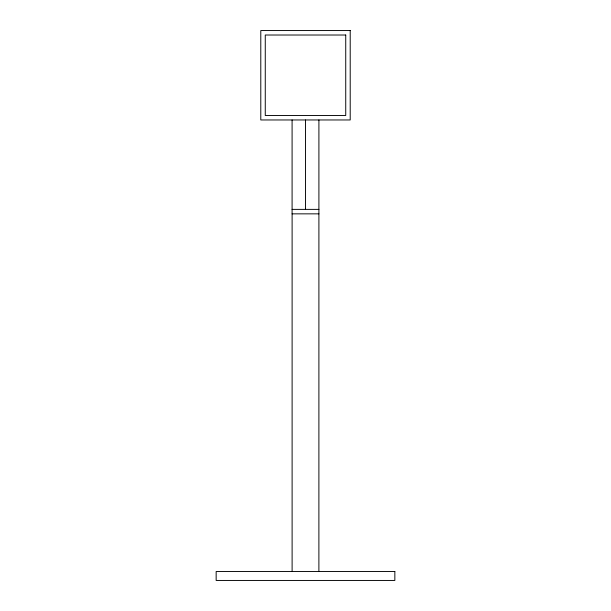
<?xml version="1.0" encoding="UTF-8"?>
<svg xmlns="http://www.w3.org/2000/svg" width="611" height="611" viewBox="0 0 611 611"><rect width="100%" height="100%" fill="white"/><g stroke="black" fill="none" stroke-linecap="round" stroke-linejoin="round"><path stroke-width="0.92" d="M292.089 209.382L318.911 209.382M292.089 119.962L292.089 213.85L318.911 213.85M318.911 119.962L318.889 571.506M305.5 119.962L305.5 209.382M292.111 213.85L292.111 571.506M350.21 30.55L260.79 30.55L260.79 119.962L350.21 119.962L350.21 30.55M345.734 35.018L265.266 35.018L265.266 115.494L345.734 115.494L345.734 35.018M394.843 571.506L216.157 571.506L216.157 580.45L394.843 580.45L394.843 571.506"/></g></svg>
